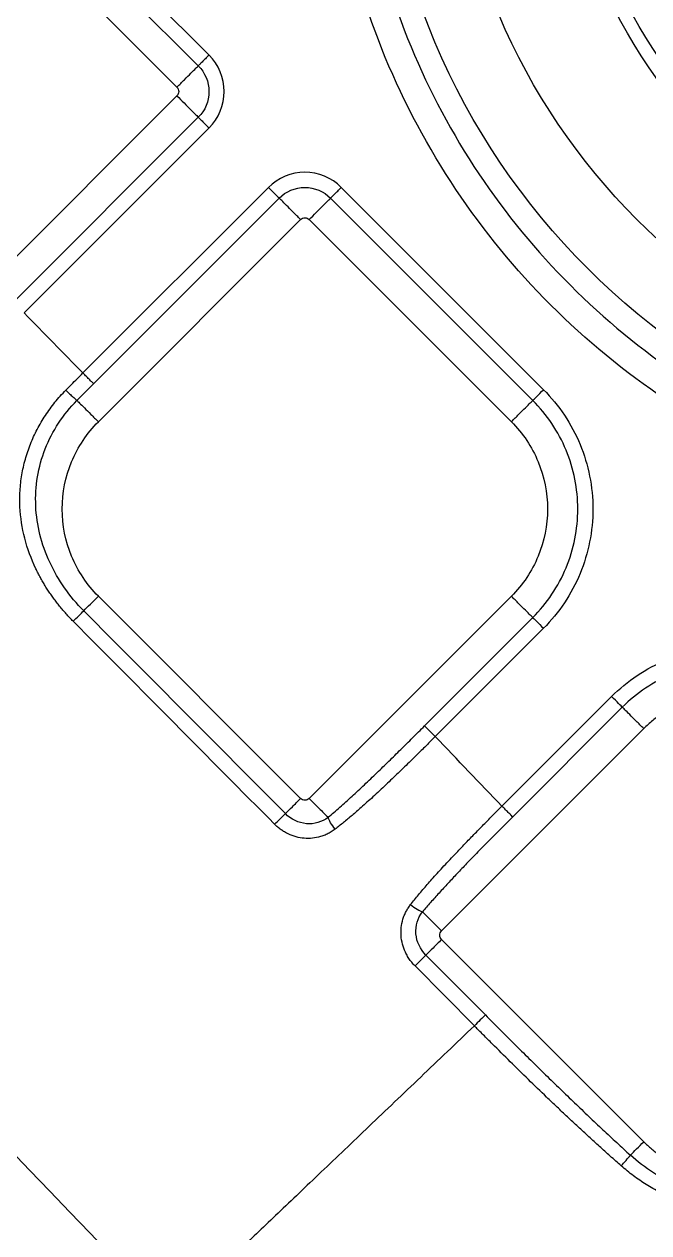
# Model space of a CAD drawing. Extents: x 525 to 613, y 487 to 635.
# Drawn here: x 561.186 to 563.221, y 533.24 to 537.177 of the extents above; entities that cross this region are included whole.
import ezdxf

# ---------------------------------------------------------------- set-up
doc = ezdxf.new("R2010")
doc.units = 0
doc.header["$MEASUREMENT"] = 0
doc.layers.add('1', color=4, linetype='Continuous')
doc.layers.add('STD TEST', color=3, linetype='Continuous')

# ---------------------------------------------------------------- blocks, each defined once
blk = doc.blocks.new('2023 VANGUARD')
at = {"layer": '1', "color": 3, "linetype": 'Continuous', "lineweight": 25}
for p, q in [((-7.1714, -55.6148), (-7.8303, -54.9559)), ((-7.2063, -55.6496), (-7.8651, -54.9908)), ((-7.9349, -55.0605), (-7.276, -55.7194)), ((-7.276, -55.7476), (-7.9349, -56.4065)), ((-7.8087, -56.4197), (-7.2063, -55.8174)), ((-7.7738, -56.4546), (-7.1714, -55.8522)), ((-6.9779, -56.0458), (-7.5823, -56.6502)), ((-6.0816, -56.7046), (-6.7404, -56.0458)), ((-6.943, -56.0806), (-7.5475, -56.6851)), ((-6.1165, -56.7395), (-6.7753, -56.0806)), ((-7.5321, -56.8092), (-6.8733, -56.1504)), ((-6.845, -56.1504), (-6.1862, -56.8092)), ((-6.8733, -58.0362), (-7.5321, -57.3773)), ((-6.845, -58.0362), (-6.1862, -57.3773)), ((-6.4691, -57.7997), (-6.1165, -57.4471)), ((-6.4343, -57.8346), (-6.0816, -57.4819)), ((-5.8596, -57.7039), (-6.2168, -58.0612)), ((-5.8247, -57.7388), (-6.182, -58.0961)), ((-5.755, -57.8085), (-6.4138, -58.4674)), ((-6.4138, -58.4956), (-5.755, -59.1545)), ((-6.4646, -58.5465), (-6.271, -58.7414)), ((-6.3069, -58.7768), (-6.5002, -58.5816))]:
    blk.add_line(p, q, dxfattribs=at)
for centre, radius in [((-4.3, -54.6708), 2.3173), ((-4.3, -54.6708), 2.0907), ((-4.2541, -54.6518), 1.7912), ((-4.2541, -54.6518), 1.7467)]:
    blk.add_circle(centre, radius, dxfattribs=at)
for points, knots in [([(-6.7862, -54.6708), (-6.7862, -54.8335), (-6.7702, -54.9962), (-6.7067, -55.3154), (-6.6593, -55.4719), (-6.5347, -55.7726), (-6.4576, -55.9168), (-6.2768, -56.1874), (-6.1731, -56.3138), (-5.943, -56.5439), (-5.8166, -56.6476), (-5.546, -56.8284), (-5.4018, -56.9055), (-5.1011, -57.0301), (-4.9446, -57.0775), (-4.6254, -57.141), (-4.4627, -57.157), (-4.1373, -57.157), (-3.9746, -57.141), (-3.6554, -57.0775), (-3.4989, -57.0301), (-3.1982, -56.9055), (-3.054, -56.8284), (-2.7834, -56.6476), (-2.657, -56.5439), (-2.4269, -56.3138), (-2.3232, -56.1874), (-2.1424, -55.9168), (-2.0653, -55.7726), (-1.9407, -55.4719), (-1.8933, -55.3154), (-1.8298, -54.9962), (-1.8138, -54.8335), (-1.8138, -54.5081), (-1.8298, -54.3454), (-1.8933, -54.0262), (-1.9407, -53.8697), (-2.0653, -53.569), (-2.1424, -53.4248), (-2.3232, -53.1542), (-2.4269, -53.0278), (-2.657, -52.7977), (-2.7834, -52.694), (-3.054, -52.5132), (-3.1982, -52.4361), (-3.4989, -52.3115), (-3.6554, -52.2641), (-3.9746, -52.2006), (-4.1373, -52.1846), (-4.4627, -52.1846), (-4.6254, -52.2006), (-4.9446, -52.2641), (-5.1011, -52.3115), (-5.4018, -52.4361), (-5.546, -52.5132), (-5.8166, -52.694), (-5.943, -52.7977), (-6.1731, -53.0278), (-6.2768, -53.1542), (-6.4576, -53.4248), (-6.5347, -53.569), (-6.6593, -53.8697), (-6.7067, -54.0262), (-6.7702, -54.3454), (-6.7862, -54.5081), (-6.7862, -54.6708)], [0, 0, 0, 0, 0.03125, 0.03125, 0.0625, 0.0625, 0.09375, 0.09375, 0.125, 0.125, 0.15625, 0.15625, 0.1875, 0.1875, 0.21875, 0.21875, 0.25, 0.25, 0.28125, 0.28125, 0.3125, 0.3125, 0.34375, 0.34375, 0.375, 0.375, 0.40625, 0.40625, 0.4375, 0.4375, 0.46875, 0.46875, 0.5, 0.5, 0.53125, 0.53125, 0.5625, 0.5625, 0.59375, 0.59375, 0.625, 0.625, 0.65625, 0.65625, 0.6875, 0.6875, 0.71875, 0.71875, 0.75, 0.75, 0.78125, 0.78125, 0.8125, 0.8125, 0.84375, 0.84375, 0.875, 0.875, 0.90625, 0.90625, 0.9375, 0.9375, 0.96875, 0.96875, 1, 1, 1, 1]), ([(-1.9044, -54.6708), (-1.9044, -54.8276), (-1.9198, -54.9844), (-1.981, -55.2919), (-2.0267, -55.4427), (-2.1467, -55.7324), (-2.221, -55.8714), (-2.3952, -56.1321), (-2.4952, -56.2539), (-2.7169, -56.4756), (-2.8387, -56.5756), (-3.0994, -56.7498), (-3.2384, -56.8241), (-3.5281, -56.9441), (-3.6789, -56.9898), (-3.9864, -57.051), (-4.1432, -57.0664), (-4.4568, -57.0664), (-4.6136, -57.051), (-4.9211, -56.9898), (-5.0719, -56.9441), (-5.3616, -56.8241), (-5.5006, -56.7498), (-5.7613, -56.5756), (-5.8831, -56.4756), (-6.1048, -56.2539), (-6.2048, -56.1321), (-6.379, -55.8714), (-6.4533, -55.7324), (-6.5733, -55.4427), (-6.619, -55.2919), (-6.6802, -54.9844), (-6.6956, -54.8276), (-6.6956, -54.514), (-6.6802, -54.3572), (-6.619, -54.0497), (-6.5733, -53.8989), (-6.4533, -53.6092), (-6.379, -53.4702), (-6.2048, -53.2095), (-6.1048, -53.0877), (-5.8831, -52.866), (-5.7613, -52.766), (-5.5006, -52.5918), (-5.3616, -52.5175), (-5.0719, -52.3975), (-4.9211, -52.3518), (-4.6136, -52.2906), (-4.4568, -52.2752), (-4.1432, -52.2752), (-3.9864, -52.2906), (-3.6789, -52.3518), (-3.5281, -52.3975), (-3.2384, -52.5175), (-3.0994, -52.5918), (-2.8387, -52.766), (-2.7169, -52.866), (-2.4952, -53.0877), (-2.3952, -53.2095), (-2.221, -53.4702), (-2.1467, -53.6092), (-2.0267, -53.8989), (-1.981, -54.0497), (-1.9198, -54.3572), (-1.9044, -54.514), (-1.9044, -54.6708)], [0, 0, 0, 0, 0.03125, 0.03125, 0.0625, 0.0625, 0.09375, 0.09375, 0.125, 0.125, 0.15625, 0.15625, 0.1875, 0.1875, 0.21875, 0.21875, 0.25, 0.25, 0.28125, 0.28125, 0.3125, 0.3125, 0.34375, 0.34375, 0.375, 0.375, 0.40625, 0.40625, 0.4375, 0.4375, 0.46875, 0.46875, 0.5, 0.5, 0.53125, 0.53125, 0.5625, 0.5625, 0.59375, 0.59375, 0.625, 0.625, 0.65625, 0.65625, 0.6875, 0.6875, 0.71875, 0.71875, 0.75, 0.75, 0.78125, 0.78125, 0.8125, 0.8125, 0.84375, 0.84375, 0.875, 0.875, 0.90625, 0.90625, 0.9375, 0.9375, 0.96875, 0.96875, 1, 1, 1, 1]), ([(-7.1714, -55.6148), (-7.1752, -55.6186), (-7.1793, -55.6226), (-7.1872, -55.6305), (-7.191, -55.6343), (-7.1976, -55.6409), (-7.2003, -55.6437), (-7.2044, -55.6477), (-7.2057, -55.649), (-7.2063, -55.6496)], [0, 0, 0, 0, 0.25, 0.25, 0.5, 0.5, 0.75, 0.75, 1, 1, 1, 1]), ([(-7.1714, -55.8522), (-7.1401, -55.8209), (-7.1223, -55.7779), (-7.1222, -55.6892), (-7.1403, -55.6459), (-7.1714, -55.6148)], [0, 0, 0, 0, 0.5, 0.5, 1, 1, 1, 1]), ([(-7.276, -55.7194), (-7.2678, -55.7111), (-7.2595, -55.7028), (-7.244, -55.6873), (-7.2367, -55.68), (-7.2241, -55.6674), (-7.2187, -55.662), (-7.2105, -55.6538), (-7.2077, -55.651), (-7.2063, -55.6496)], [0, 0, 0, 0, 0.25, 0.25, 0.5, 0.5, 0.75, 0.75, 1, 1, 1, 1]), ([(-7.2063, -55.6496), (-7.1843, -55.6716), (-7.1716, -55.7022), (-7.1716, -55.7649), (-7.1841, -55.7952), (-7.2063, -55.8174)], [0, 0, 0, 0, 0.5, 0.5, 1, 1, 1, 1]), ([(-15.3194, -55.7177), (-15.2526, -55.7819), (-15.1191, -55.9103), (-14.9191, -56.1032), (-14.7194, -56.2964), (-14.52, -56.4899), (-14.3209, -56.6836), (-14.122, -56.8777), (-13.9234, -57.072), (-13.7251, -57.2666), (-13.5271, -57.4615), (-13.3294, -57.6567), (-13.1319, -57.8522), (-12.9347, -58.0479), (-12.7378, -58.244), (-12.5412, -58.4403), (-12.3449, -58.6369), (-12.1489, -58.8338), (-11.9531, -59.031), (-11.7576, -59.2285), (-11.5625, -59.4262), (-11.3676, -59.6242), (-11.173, -59.8226), (-10.9786, -60.0211), (-10.7253, -60.2808), (-10.4133, -60.6018), (-10.0433, -60.9848), (-9.6743, -61.3688), (-9.3063, -61.7539), (-8.9395, -62.1399), (-8.5737, -62.527), (-8.209, -62.9151), (-7.8453, -63.3041), (-7.4828, -63.6942), (-7.1213, -64.0853), (-6.7608, -64.4774), (-6.5215, -64.7395), (-6.4018, -64.8706)], [0, 0, 0, 0, 0.021739, 0.043477, 0.065216, 0.086955, 0.108694, 0.130432, 0.152171, 0.17391, 0.195649, 0.217388, 0.239126, 0.260865, 0.282604, 0.304343, 0.326082, 0.347821, 0.369559, 0.391298, 0.413037, 0.434776, 0.456515, 0.478253, 0.499992, 0.54166, 0.583328, 0.624995, 0.666663, 0.70833, 0.749998, 0.791665, 0.833332, 0.874999, 0.916666, 0.958333, 1, 1, 1, 1]), ([(-7.276, -55.7194), (-7.2723, -55.7231), (-7.2702, -55.7283), (-7.2702, -55.7387), (-7.2723, -55.7439), (-7.276, -55.7476)], [0, 0, 0, 0, 0.5, 0.5, 1, 1, 1, 1]), ([(-7.276, -55.7476), (-7.2686, -55.755), (-7.2607, -55.763), (-7.2452, -55.7785), (-7.2376, -55.7861), (-7.2243, -55.7994), (-7.2186, -55.805), (-7.2103, -55.8134), (-7.2076, -55.8161), (-7.2063, -55.8174)], [0, 0, 0, 0, 0.25, 0.25, 0.5, 0.5, 0.75, 0.75, 1, 1, 1, 1]), ([(-7.2063, -55.8174), (-7.2057, -55.818), (-7.2044, -55.8193), (-7.2003, -55.8234), (-7.1976, -55.8261), (-7.191, -55.8327), (-7.1872, -55.8365), (-7.1793, -55.8444), (-7.1752, -55.8484), (-7.1714, -55.8522)], [0, 0, 0, 0, 0.25, 0.25, 0.5, 0.5, 0.75, 0.75, 1, 1, 1, 1]), ([(-6.7404, -56.0458), (-6.7718, -56.0144), (-6.8148, -55.9966), (-6.9034, -55.9966), (-6.9468, -56.0147), (-6.9779, -56.0458)], [0, 0, 0, 0, 0.5, 0.5, 1, 1, 1, 1]), ([(-6.9779, -56.0458), (-6.9741, -56.0496), (-6.97, -56.0536), (-6.9622, -56.0615), (-6.9584, -56.0653), (-6.9518, -56.0719), (-6.949, -56.0747), (-6.945, -56.0787), (-6.9437, -56.08), (-6.943, -56.0806)], [0, 0, 0, 0, 0.25, 0.25, 0.5, 0.5, 0.75, 0.75, 1, 1, 1, 1]), ([(-6.943, -56.0806), (-6.9211, -56.0587), (-6.8904, -56.0459), (-6.8278, -56.0459), (-6.7975, -56.0585), (-6.7753, -56.0806)], [0, 0, 0, 0, 0.5, 0.5, 1, 1, 1, 1]), ([(-6.7753, -56.0806), (-6.7747, -56.08), (-6.7734, -56.0787), (-6.7693, -56.0747), (-6.7666, -56.0719), (-6.76, -56.0653), (-6.7562, -56.0615), (-6.7483, -56.0536), (-6.7442, -56.0496), (-6.7404, -56.0458)], [0, 0, 0, 0, 0.25, 0.25, 0.5, 0.5, 0.75, 0.75, 1, 1, 1, 1]), ([(-6.8733, -56.1504), (-6.8816, -56.1421), (-6.8898, -56.1338), (-6.9054, -56.1183), (-6.9126, -56.111), (-6.9253, -56.0984), (-6.9306, -56.093), (-6.9388, -56.0848), (-6.9416, -56.082), (-6.943, -56.0806)], [0, 0, 0, 0, 0.25, 0.25, 0.5, 0.5, 0.75, 0.75, 1, 1, 1, 1]), ([(-6.845, -56.1504), (-6.8376, -56.143), (-6.8297, -56.1351), (-6.8142, -56.1195), (-6.8066, -56.1119), (-6.7933, -56.0986), (-6.7876, -56.093), (-6.7793, -56.0846), (-6.7766, -56.0819), (-6.7753, -56.0806)], [0, 0, 0, 0, 0.25, 0.25, 0.5, 0.5, 0.75, 0.75, 1, 1, 1, 1]), ([(-6.8733, -56.1504), (-6.8696, -56.1467), (-6.8644, -56.1445), (-6.8539, -56.1445), (-6.8487, -56.1467), (-6.845, -56.1504)], [0, 0, 0, 0, 0.5, 0.5, 1, 1, 1, 1]), ([(-7.6379, -56.7062), (-7.6319, -56.7001), (-7.6197, -56.6877), (-7.6012, -56.6691), (-7.5886, -56.6565), (-7.5823, -56.6502)], [0, 0, 0, 0, 0.327104, 0.660476, 1, 1, 1, 1]), ([(-7.5475, -56.6851), (-7.5481, -56.6845), (-7.5494, -56.6832), (-7.5535, -56.6791), (-7.5562, -56.6763), (-7.5628, -56.6698), (-7.5666, -56.6659), (-7.5745, -56.6581), (-7.5785, -56.654), (-7.5823, -56.6502)], [0, 0, 0, 0, 0.25, 0.25, 0.5, 0.5, 0.75, 0.75, 1, 1, 1, 1]), ([(-7.6141, -57.459), (-7.6179, -57.455), (-7.6257, -57.4471), (-7.6369, -57.4349), (-7.6478, -57.4225), (-7.6583, -57.4099), (-7.6684, -57.3972), (-7.6781, -57.3842), (-7.6874, -57.371), (-7.6964, -57.3577), (-7.705, -57.3441), (-7.7132, -57.3303), (-7.7211, -57.3164), (-7.7286, -57.3022), (-7.7489, -57.2609), (-7.7752, -57.1901), (-7.7884, -57.1035), (-7.7881, -57.0342), (-7.7822, -56.9822), (-7.7708, -56.9311), (-7.754, -56.8814), (-7.7321, -56.8335), (-7.7098, -56.7956), (-7.6897, -56.7667), (-7.6736, -56.7457), (-7.6564, -56.7254), (-7.6441, -56.7126), (-7.6379, -56.7062)], [0, 0, 0, 0, 0.019718, 0.039301, 0.058763, 0.078117, 0.097378, 0.116558, 0.135673, 0.154736, 0.173762, 0.192764, 0.211758, 0.230757, 0.249775, 0.375658, 0.498756, 0.561507, 0.624096, 0.686487, 0.749019, 0.811518, 0.874253, 0.905605, 0.936968, 0.96841, 1, 1, 1, 1]), ([(-7.6379, -56.7062), (-7.6341, -56.7099), (-7.6301, -56.7139), (-7.6221, -56.7216), (-7.6182, -56.7252), (-7.6113, -56.7315), (-7.6084, -56.7342), (-7.604, -56.7379), (-7.6026, -56.7391), (-7.6017, -56.7396)], [0, 0, 0, 0, 0.25, 0.25, 0.5, 0.5, 0.75, 0.75, 1, 1, 1, 1]), ([(-6.1165, -56.7395), (-6.1151, -56.7381), (-6.1107, -56.7338), (-6.0981, -56.7211), (-6.0899, -56.7129), (-6.0816, -56.7046)], [0, 0, 0, 0, 0.5, 0.5, 1, 1, 1, 1]), ([(-6.0816, -56.7046), (-6.0307, -56.7555), (-5.99, -56.8165), (-5.9349, -56.9494), (-5.9206, -57.0213), (-5.9206, -57.1652), (-5.9349, -57.2371), (-5.99, -57.3701), (-6.0307, -57.431), (-6.0816, -57.4819)], [0, 0, 0, 0, 0.25, 0.25, 0.5, 0.5, 0.75, 0.75, 1, 1, 1, 1]), ([(-7.5797, -57.4249), (-7.6259, -57.3785), (-7.6632, -57.3256), (-7.7177, -57.208), (-7.7332, -57.1467), (-7.7373, -57.0512), (-7.7354, -57.0197), (-7.7252, -56.958), (-7.7167, -56.9272), (-7.682, -56.8389), (-7.6471, -56.7855), (-7.6017, -56.7396)], [0, 0, 0, 0, 0.25, 0.25, 0.5, 0.5, 0.625, 0.625, 0.75, 0.75, 1, 1, 1, 1]), ([(-7.6017, -56.7396), (-7.6003, -56.7411), (-7.5974, -56.7439), (-7.5892, -56.7522), (-7.5838, -56.7575), (-7.5712, -56.7701), (-7.564, -56.7774), (-7.5486, -56.7928), (-7.5403, -56.801), (-7.5321, -56.8092)], [0, 0, 0, 0, 0.25, 0.25, 0.5, 0.5, 0.75, 0.75, 1, 1, 1, 1]), ([(-6.1862, -56.8092), (-6.1779, -56.8009), (-6.1697, -56.7927), (-6.1541, -56.7771), (-6.1469, -56.7699), (-6.1342, -56.7572), (-6.1289, -56.7519), (-6.1207, -56.7437), (-6.1178, -56.7409), (-6.1165, -56.7395)], [0, 0, 0, 0, 0.25, 0.25, 0.5, 0.5, 0.75, 0.75, 1, 1, 1, 1]), ([(-6.1165, -57.4471), (-6.0702, -57.4007), (-6.0331, -57.3452), (-5.9829, -57.2242), (-5.9699, -57.1588), (-5.9699, -57.0278), (-5.9829, -56.9623), (-6.0331, -56.8413), (-6.0702, -56.7858), (-6.1165, -56.7395)], [0, 0, 0, 0, 0.25, 0.25, 0.5, 0.5, 0.75, 0.75, 1, 1, 1, 1]), ([(-7.5321, -57.3773), (-7.5693, -57.3401), (-7.5991, -57.2956), (-7.6393, -57.1984), (-7.6498, -57.1459), (-7.6498, -57.0407), (-7.6393, -56.9881), (-7.5991, -56.8909), (-7.5693, -56.8464), (-7.5321, -56.8092)], [0, 0, 0, 0, 0.25, 0.25, 0.5, 0.5, 0.75, 0.75, 1, 1, 1, 1]), ([(-6.1862, -56.8092), (-6.149, -56.8464), (-6.1192, -56.8909), (-6.079, -56.9881), (-6.0685, -57.0407), (-6.0685, -57.1459), (-6.079, -57.1984), (-6.1192, -57.2956), (-6.149, -57.3401), (-6.1862, -57.3773)], [0, 0, 0, 0, 0.25, 0.25, 0.5, 0.5, 0.75, 0.75, 1, 1, 1, 1]), ([(-7.5797, -57.4249), (-7.5733, -57.4185), (-7.5658, -57.411), (-7.5495, -57.3947), (-7.5408, -57.386), (-7.5321, -57.3773)], [0, 0, 0, 0, 0.5, 0.5, 1, 1, 1, 1]), ([(-6.1165, -57.4471), (-6.1178, -57.4457), (-6.1207, -57.4429), (-6.1289, -57.4347), (-6.1342, -57.4293), (-6.1469, -57.4167), (-6.1541, -57.4094), (-6.1697, -57.3939), (-6.1779, -57.3856), (-6.1862, -57.3773)], [0, 0, 0, 0, 0.25, 0.25, 0.5, 0.5, 0.75, 0.75, 1, 1, 1, 1]), ([(-7.6141, -57.459), (-7.6085, -57.4534), (-7.602, -57.447), (-7.5898, -57.4348), (-7.5841, -57.4292), (-7.5797, -57.4249)], [0, 0, 0, 0, 0.5, 0.5, 1, 1, 1, 1]), ([(-6.9577, -58.1202), (-7.0666, -58.0105), (-7.2853, -57.79), (-7.5041, -57.5696), (-7.6141, -57.459)], [0, 0, 0, 0, 0.497693, 1, 1, 1, 1]), ([(-6.1165, -57.4471), (-6.1151, -57.4484), (-6.1107, -57.4528), (-6.0981, -57.4654), (-6.0899, -57.4736), (-6.0816, -57.4819)], [0, 0, 0, 0, 0.5, 0.5, 1, 1, 1, 1]), ([(-5.8596, -57.7039), (-5.8087, -57.6531), (-5.7477, -57.6123), (-5.6148, -57.5573), (-5.5429, -57.543), (-5.399, -57.543), (-5.3271, -57.5573), (-5.1941, -57.6123), (-5.1331, -57.6531), (-5.0823, -57.7039)], [0, 0, 0, 0, 0.25, 0.25, 0.5, 0.5, 0.75, 0.75, 1, 1, 1, 1]), ([(-5.1171, -57.7388), (-5.1634, -57.6925), (-5.2189, -57.6554), (-5.34, -57.6053), (-5.4054, -57.5923), (-5.5364, -57.5923), (-5.6019, -57.6053), (-5.7229, -57.6554), (-5.7784, -57.6925), (-5.8247, -57.7388)], [0, 0, 0, 0, 0.25, 0.25, 0.5, 0.5, 0.75, 0.75, 1, 1, 1, 1]), ([(-5.8247, -57.7388), (-5.8261, -57.7374), (-5.8304, -57.7331), (-5.8431, -57.7205), (-5.8513, -57.7122), (-5.8596, -57.7039)], [0, 0, 0, 0, 0.5, 0.5, 1, 1, 1, 1]), ([(-5.1869, -57.8085), (-5.19, -57.8055), (-5.1962, -57.7993), (-5.206, -57.7905), (-5.216, -57.782), (-5.2263, -57.7738), (-5.2369, -57.766), (-5.2549, -57.7535), (-5.2812, -57.7377), (-5.3169, -57.7209), (-5.3541, -57.7075), (-5.4051, -57.6948), (-5.4709, -57.6883), (-5.5367, -57.6948), (-5.5877, -57.7075), (-5.6249, -57.7209), (-5.6606, -57.7377), (-5.6888, -57.7547), (-5.7103, -57.7698), (-5.7259, -57.7819), (-5.7408, -57.7948), (-5.7503, -57.8039), (-5.755, -57.8085)], [0, 0, 0, 0, 0.020878, 0.041713, 0.062527, 0.083344, 0.104185, 0.125072, 0.187569, 0.2501, 0.312596, 0.375127, 0.500003, 0.62488, 0.687376, 0.749907, 0.812404, 0.874935, 0.906232, 0.937459, 0.968689, 1, 1, 1, 1]), ([(-5.755, -57.8085), (-5.7633, -57.8003), (-5.7715, -57.792), (-5.7871, -57.7765), (-5.7943, -57.7692), (-5.8069, -57.7566), (-5.8123, -57.7512), (-5.8205, -57.743), (-5.8233, -57.7402), (-5.8247, -57.7388)], [0, 0, 0, 0, 0.25, 0.25, 0.5, 0.5, 0.75, 0.75, 1, 1, 1, 1]), ([(-6.7834, -58.0977), (-6.777, -58.0923), (-6.7641, -58.0813), (-6.7447, -58.0644), (-6.7252, -58.0469), (-6.7054, -58.0289), (-6.6854, -58.0104), (-6.6651, -57.9914), (-6.6446, -57.9719), (-6.6179, -57.9463), (-6.5852, -57.9146), (-6.5466, -57.8767), (-6.5079, -57.8384), (-6.4821, -57.8126), (-6.4691, -57.7997)], [0, 0, 0, 0, 0.058642, 0.118373, 0.179205, 0.241147, 0.304208, 0.368396, 0.433721, 0.50019, 0.624108, 0.748685, 0.873967, 1, 1, 1, 1]), ([(-6.4343, -57.8346), (-6.4381, -57.8308), (-6.4421, -57.8267), (-6.45, -57.8189), (-6.4538, -57.8151), (-6.4604, -57.8085), (-6.4632, -57.8057), (-6.4672, -57.8017), (-6.4685, -57.8004), (-6.4691, -57.7997)], [0, 0, 0, 0, 0.25, 0.25, 0.5, 0.5, 0.75, 0.75, 1, 1, 1, 1]), ([(-6.4343, -57.8346), (-6.4401, -57.8404), (-6.4514, -57.8517), (-6.4681, -57.8683), (-6.484, -57.884), (-6.4992, -57.899), (-6.5228, -57.9222), (-6.5544, -57.9528), (-6.5956, -57.9922), (-6.6358, -58.0297), (-6.6728, -58.0632), (-6.7048, -58.0908), (-6.7329, -58.1144), (-6.7516, -58.1291), (-6.7607, -58.1362)], [0, 0, 0, 0, 0.0547675, 0.1071781, 0.1571998, 0.2048025, 0.2499583, 0.3789967, 0.4995881, 0.6334254, 0.7496358, 0.8372892, 0.9207567, 1, 1, 1, 1]), ([(-6.9227, -58.0855), (-6.9161, -58.079), (-6.9084, -58.0713), (-6.8915, -58.0544), (-6.8824, -58.0453), (-6.8733, -58.0362)], [0, 0, 0, 0, 0.5, 0.5, 1, 1, 1, 1]), ([(-6.845, -58.0362), (-6.8487, -58.0399), (-6.8539, -58.042), (-6.8644, -58.042), (-6.8696, -58.0399), (-6.8733, -58.0362)], [0, 0, 0, 0, 0.5, 0.5, 1, 1, 1, 1]), ([(-6.845, -58.0362), (-6.8326, -58.0486), (-6.8201, -58.0611), (-6.7986, -58.0826), (-6.7896, -58.0916), (-6.7834, -58.0977)], [0, 0, 0, 0, 0.5, 0.5, 1, 1, 1, 1]), ([(-6.5147, -58.3819), (-6.5105, -58.3766), (-6.5019, -58.3658), (-6.4886, -58.3496), (-6.4747, -58.333), (-6.4601, -58.3161), (-6.4389, -58.2921), (-6.4094, -58.2595), (-6.3757, -58.2236), (-6.3439, -58.1903), (-6.3152, -58.1607), (-6.2843, -58.1291), (-6.2513, -58.0957), (-6.2285, -58.0729), (-6.2168, -58.0612)], [0, 0, 0, 0, 0.047139, 0.09572, 0.145734, 0.197174, 0.250029, 0.366317, 0.499586, 0.586871, 0.680705, 0.780945, 0.887435, 1, 1, 1, 1]), ([(-6.182, -58.0961), (-6.1826, -58.0954), (-6.1839, -58.0941), (-6.1879, -58.0901), (-6.1907, -58.0873), (-6.1973, -58.0807), (-6.2011, -58.0769), (-6.209, -58.069), (-6.213, -58.065), (-6.2168, -58.0612)], [0, 0, 0, 0, 0.25, 0.25, 0.5, 0.5, 0.75, 0.75, 1, 1, 1, 1]), ([(-6.9577, -58.1202), (-6.952, -58.1145), (-6.9453, -58.1079), (-6.9328, -58.0955), (-6.927, -58.0898), (-6.9227, -58.0855)], [0, 0, 0, 0, 0.5, 0.5, 1, 1, 1, 1]), ([(-6.7834, -58.0977), (-6.8032, -58.1132), (-6.8289, -58.1206), (-6.8795, -58.116), (-6.9042, -58.1042), (-6.9227, -58.0855)], [0, 0, 0, 0, 0.5, 0.5, 1, 1, 1, 1]), ([(-6.7607, -58.1362), (-6.7659, -58.1296), (-6.7711, -58.122), (-6.7793, -58.1082), (-6.7821, -58.1021), (-6.7834, -58.0977)], [0, 0, 0, 0, 0.5, 0.5, 1, 1, 1, 1]), ([(-6.182, -58.0961), (-6.1892, -58.1033), (-6.2037, -58.1179), (-6.2254, -58.1397), (-6.247, -58.1615), (-6.2685, -58.1832), (-6.2898, -58.205), (-6.311, -58.2267), (-6.3355, -58.252), (-6.3629, -58.2807), (-6.3929, -58.3125), (-6.4217, -58.3438), (-6.4494, -58.3746), (-6.4671, -58.3952), (-6.4758, -58.4054)], [0, 0, 0, 0, 0.072085, 0.14394, 0.215575, 0.286998, 0.358217, 0.42924, 0.500076, 0.60529, 0.707857, 0.807808, 0.905177, 1, 1, 1, 1]), ([(-6.7607, -58.1362), (-6.7627, -58.1378), (-6.7668, -58.1408), (-6.7732, -58.145), (-6.7798, -58.1488), (-6.7866, -58.1523), (-6.7935, -58.1554), (-6.8007, -58.1581), (-6.8141, -58.1624), (-6.8342, -58.1664), (-6.8611, -58.1666), (-6.8878, -58.1619), (-6.9092, -58.154), (-6.9254, -58.1455), (-6.9369, -58.138), (-6.9478, -58.1297), (-6.9544, -58.1234), (-6.9577, -58.1202)], [0, 0, 0, 0, 0.035851, 0.071526, 0.107121, 0.142734, 0.178461, 0.2144, 0.250644, 0.375676, 0.499925, 0.624043, 0.749295, 0.812488, 0.874992, 0.937322, 1, 1, 1, 1]), ([(-6.5002, -58.5816), (-6.5021, -58.5797), (-6.5058, -58.5759), (-6.5109, -58.5698), (-6.5157, -58.5636), (-6.5202, -58.5571), (-6.5244, -58.5504), (-6.5282, -58.5434), (-6.5346, -58.5304), (-6.5418, -58.5106), (-6.5463, -58.4835), (-6.5459, -58.4562), (-6.5413, -58.4339), (-6.5353, -58.4168), (-6.5296, -58.4045), (-6.5228, -58.3928), (-6.5174, -58.3855), (-6.5147, -58.3819)], [0, 0, 0, 0, 0.035929, 0.071646, 0.107247, 0.142829, 0.178489, 0.214325, 0.250431, 0.37551, 0.499904, 0.624447, 0.749511, 0.812589, 0.87502, 0.937318, 1, 1, 1, 1]), ([(-6.5147, -58.3819), (-6.508, -58.3873), (-6.5003, -58.3927), (-6.4863, -58.4011), (-6.4802, -58.404), (-6.4758, -58.4054)], [0, 0, 0, 0, 0.5, 0.5, 1, 1, 1, 1]), ([(-6.4646, -58.5465), (-6.4832, -58.5277), (-6.495, -58.5028), (-6.4993, -58.4511), (-6.4918, -58.4255), (-6.4758, -58.4054)], [0, 0, 0, 0, 0.5, 0.5, 1, 1, 1, 1]), ([(-6.4758, -58.4054), (-6.4698, -58.4114), (-6.4607, -58.4205), (-6.439, -58.4422), (-6.4264, -58.4548), (-6.4138, -58.4674)], [0, 0, 0, 0, 0.5, 0.5, 1, 1, 1, 1]), ([(-6.4138, -58.4956), (-6.4233, -58.5051), (-6.4327, -58.5145), (-6.4501, -58.5319), (-6.4581, -58.5399), (-6.4646, -58.5465)], [0, 0, 0, 0, 0.5, 0.5, 1, 1, 1, 1]), ([(-6.4138, -58.4956), (-6.4175, -58.4919), (-6.4197, -58.4867), (-6.4197, -58.4763), (-6.4175, -58.4711), (-6.4138, -58.4674)], [0, 0, 0, 0, 0.5, 0.5, 1, 1, 1, 1]), ([(-6.5002, -58.5816), (-6.4944, -58.5758), (-6.4875, -58.569), (-6.4748, -58.5564), (-6.4689, -58.5507), (-6.4646, -58.5465)], [0, 0, 0, 0, 0.5, 0.5, 1, 1, 1, 1]), ([(-6.271, -58.7414), (-6.2753, -58.7455), (-6.2812, -58.7513), (-6.2941, -58.764), (-6.3009, -58.7709), (-6.3069, -58.7768)], [0, 0, 0, 0, 0.5, 0.5, 1, 1, 1, 1]), ([(-6.271, -58.7414), (-6.2543, -58.7581), (-6.2213, -58.7914), (-6.1718, -58.8406), (-6.1231, -58.8888), (-6.0749, -58.936), (-6.0274, -58.9822), (-5.9805, -59.0274), (-5.9342, -59.0716), (-5.8885, -59.1147), (-5.8434, -59.1568), (-5.8134, -59.1844), (-5.7985, -59.198)], [0, 0, 0, 0, 0.107873, 0.213988, 0.318346, 0.420953, 0.521811, 0.620923, 0.718294, 0.813928, 0.907828, 1, 1, 1, 1]), ([(-6.3069, -58.7768), (-6.3658, -58.833), (-6.4244, -58.8888), (-6.5391, -58.9983), (-6.5953, -59.0519), (-6.7038, -59.1554), (-6.7561, -59.2052), (-6.8554, -59.2999), (-6.9024, -59.3447), (-6.9899, -59.4282), (-7.0304, -59.4668), (-7.1043, -59.5373), (-7.1377, -59.5691), (-7.1968, -59.6255), (-7.2226, -59.6502), (-7.2668, -59.6923), (-7.2851, -59.7097), (-7.2998, -59.7238)], [0, 0, 0, 0, 0.125, 0.125, 0.25, 0.25, 0.375, 0.375, 0.5, 0.5, 0.625, 0.625, 0.75, 0.75, 0.875, 0.875, 1, 1, 1, 1]), ([(-5.8284, -59.2328), (-5.8402, -59.2223), (-5.8639, -59.2013), (-5.8992, -59.1696), (-5.9341, -59.1378), (-5.9687, -59.1058), (-6.0032, -59.0737), (-6.0374, -59.0414), (-6.08, -59.0008), (-6.1309, -58.9516), (-6.1899, -58.8937), (-6.2388, -58.8451), (-6.2729, -58.811), (-6.2911, -58.7927), (-6.3007, -58.7829), (-6.3056, -58.778), (-6.3069, -58.7768)], [0, 0, 0, 0, 0.071969, 0.143673, 0.215161, 0.286484, 0.357694, 0.428841, 0.499978, 0.62496, 0.749974, 0.874985, 0.937492, 0.968746, 0.991757, 1, 1, 1, 1]), ([(-5.7985, -59.198), (-5.7924, -59.1919), (-5.7854, -59.1849), (-5.7706, -59.1701), (-5.7628, -59.1623), (-5.755, -59.1545)], [0, 0, 0, 0, 0.5, 0.5, 1, 1, 1, 1]), ([(-5.755, -59.1545), (-5.7519, -59.1576), (-5.7456, -59.1637), (-5.7358, -59.1725), (-5.7258, -59.181), (-5.7155, -59.1892), (-5.705, -59.197), (-5.687, -59.2095), (-5.6606, -59.2253), (-5.6249, -59.2422), (-5.5877, -59.2555), (-5.5367, -59.2682), (-5.4709, -59.2747), (-5.4052, -59.2682), (-5.3541, -59.2555), (-5.3169, -59.2422), (-5.2812, -59.2253), (-5.253, -59.2084), (-5.2315, -59.1932), (-5.216, -59.1811), (-5.201, -59.1682), (-5.1916, -59.1591), (-5.1869, -59.1545)], [0, 0, 0, 0, 0.020878, 0.041713, 0.062527, 0.083344, 0.104185, 0.125072, 0.187569, 0.2501, 0.312596, 0.375127, 0.500003, 0.62488, 0.687376, 0.749907, 0.812404, 0.874935, 0.906232, 0.937459, 0.968689, 1, 1, 1, 1]), ([(-5.8284, -59.2328), (-5.8234, -59.2273), (-5.8178, -59.221), (-5.8073, -59.2087), (-5.8024, -59.2028), (-5.7985, -59.198)], [0, 0, 0, 0, 0.5, 0.5, 1, 1, 1, 1]), ([(-5.1209, -59.2205), (-5.1434, -59.2412), (-5.1676, -59.2593), (-5.2194, -59.2906), (-5.2474, -59.3038), (-5.3047, -59.3241), (-5.3343, -59.3314), (-5.3954, -59.3404), (-5.4264, -59.3419), (-5.4882, -59.3391), (-5.5194, -59.3349), (-5.5807, -59.3209), (-5.6105, -59.3113), (-5.6974, -59.2749), (-5.7521, -59.2403), (-5.7985, -59.198)], [0, 0, 0, 0, 0.125, 0.125, 0.25, 0.25, 0.375, 0.375, 0.5, 0.5, 0.625, 0.625, 0.75, 0.75, 1, 1, 1, 1]), ([(-5.09, -59.2618), (-5.0936, -59.265), (-5.1007, -59.2713), (-5.1117, -59.2805), (-5.1229, -59.2893), (-5.1344, -59.2978), (-5.1462, -59.306), (-5.1583, -59.3139), (-5.1808, -59.3276), (-5.2149, -59.3454), (-5.2615, -59.3638), (-5.3101, -59.3774), (-5.3762, -59.389), (-5.4608, -59.3914), (-5.5444, -59.3781), (-5.6093, -59.3594), (-5.6568, -59.3414), (-5.7028, -59.3196), (-5.7397, -59.2985), (-5.7681, -59.2798), (-5.7889, -59.265), (-5.809, -59.2494), (-5.8219, -59.2383), (-5.8284, -59.2328)], [0, 0, 0, 0, 0.017784, 0.035571, 0.053375, 0.071206, 0.089078, 0.107003, 0.124992, 0.187398, 0.250254, 0.312088, 0.375126, 0.499818, 0.624521, 0.686657, 0.749445, 0.811795, 0.874387, 0.905859, 0.937267, 0.968638, 1, 1, 1, 1])]:
    blk.add_open_spline(points, degree=3, knots=knots, dxfattribs=at)
for points in [[(-7.2999, -59.7238), (-8.6865, -58.27), (-10.0956, -56.8375), (-11.5263, -55.4273)], [(-12.8647, -56.0811), (-10.5354, -58.3653), (-8.2631, -60.7091), (-6.0522, -63.1078)], [(-7.5823, -56.6502), (-7.6461, -56.585), (-7.7099, -56.5198), (-7.7738, -56.4546)], [(-7.6017, -56.7396), (-7.5837, -56.7214), (-7.5656, -56.7032), (-7.5475, -56.6851)], [(-6.9227, -58.0855), (-7.1416, -57.8653), (-7.3606, -57.6451), (-7.5797, -57.4249)], [(-6.2168, -58.0612), (-6.2892, -57.9856), (-6.3617, -57.9101), (-6.4343, -57.8346)]]:
    blk.add_open_spline(points, degree=3, dxfattribs=at)
blk = doc.blocks.new('2026 Vanguard')
at = {"layer": 'STD TEST', "color": 1}
blk.add_blockref('2023 VANGUARD', (44.1613, 88.209), dxfattribs=at)

msp = doc.modelspace()

# ---------------------------------------------------------------- block references
at = {"layer": '1'}
msp.add_blockref('2026 Vanguard', (524.7985, 504.4821), dxfattribs=at)

doc.saveas('drawing.dxf')
